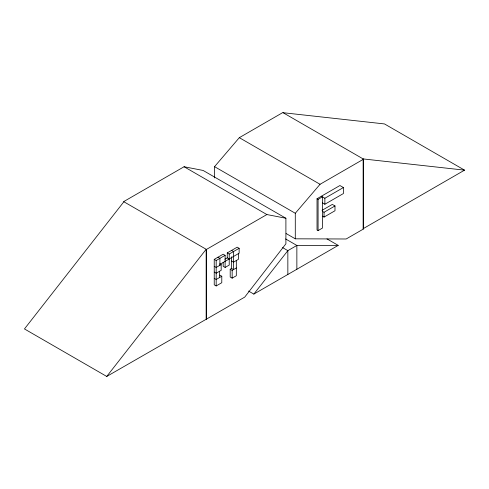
<?xml version="1.0" encoding="UTF-8"?>
<svg xmlns="http://www.w3.org/2000/svg" width="489" height="489" viewBox="0 0 489 489"><rect width="100%" height="100%" fill="white"/><g stroke="black" fill="none" stroke-linecap="round" stroke-linejoin="round"><path stroke-width="0.73" d="M123.87 201.761L24.45 328.938L106.736 376.444L244.714 297.123L285.9 243.803L285.9 218.253L203.1 170.447L184.078 166.743L123.644 201.633L206.45 249.439L266.878 214.549L285.9 218.253M106.736 376.444L206.156 249.274L206.156 319.048M248.571 291.065L253.834 294.103L287.85 250.649L296.86 245.447L338.217 245.386L326.976 238.901M214.549 177.929L214.549 166.657L239.31 137.672L282.819 112.556L363.565 159.169L363.565 228.944L346.169 238.987L295.289 238.821L286.102 233.516M295.289 238.821L295.289 213.271L320.05 184.292L363.565 159.169M317.031 198.742L318.082 199.353L322.428 196.841L322.428 228.082L318.082 230.594L317.031 229.983L317.031 198.742L339.916 185.527L343.412 187.544L343.412 193.546L324.867 204.249L322.428 202.843M219.836 275.124L221.786 276.248L221.786 282.715L216.181 285.949L214.237 284.824L214.237 259.366L223.173 254.207L225.117 255.331L225.117 267.44L223.173 266.316L223.173 262.514M224.928 259.219L227.269 257.868L227.269 252.905L237.189 247.177L239.139 248.302L239.139 253.216L219.903 264.372M214.237 259.366L216.181 260.496L225.117 255.331M321.377 196.236L324.867 198.253L343.412 187.544M227.269 252.905L229.219 254.029L239.139 248.302M214.237 272.08L216.181 273.204L221.181 270.325L221.181 264.555L216.181 267.44L214.237 266.316M322.019 210.356L332.324 204.408L334.989 205.948L334.989 210.759L324.042 217.079L322.428 216.15M225.117 267.44L229.219 265.069L229.219 254.029M322.428 211.34L324.042 212.269L334.989 205.948M236.321 260.533L236.321 275.741L232.153 278.143L230.203 277.018L230.203 269.237L231.572 268.449L233.522 269.573L233.522 251.548L231.572 250.423M221.786 276.248L216.181 279.482L214.237 278.357M230.203 269.237L232.153 270.362L236.321 267.954M464.55 170.148L363.138 158.925L363.138 228.699L464.55 170.148L384.501 123.937L283.088 112.708M253.834 294.103L338.217 245.386M239.31 137.672L320.05 184.292M363.138 228.699L363.565 228.944M214.549 166.657L295.289 213.271M184.078 166.743L266.878 214.549M285.619 238.956L296.86 245.447L296.86 269.268M282.581 247.605L287.85 250.649L287.85 274.47M227.269 257.868L229.219 258.993M231.572 261.022L233.522 262.147L238.4 259.329L238.4 253.693M217.953 257.22L219.903 258.345L219.903 265.295M219.879 263.803L221.181 264.555M324.867 198.253L324.867 204.249M324.042 212.269L324.042 217.079M318.082 199.353L318.082 230.594M232.153 270.362L232.153 278.143M231.572 256.798L231.572 268.449M219.543 271.267L219.543 277.544M216.181 260.496L216.181 285.949M206.45 249.439L206.45 319.213"/></g></svg>
